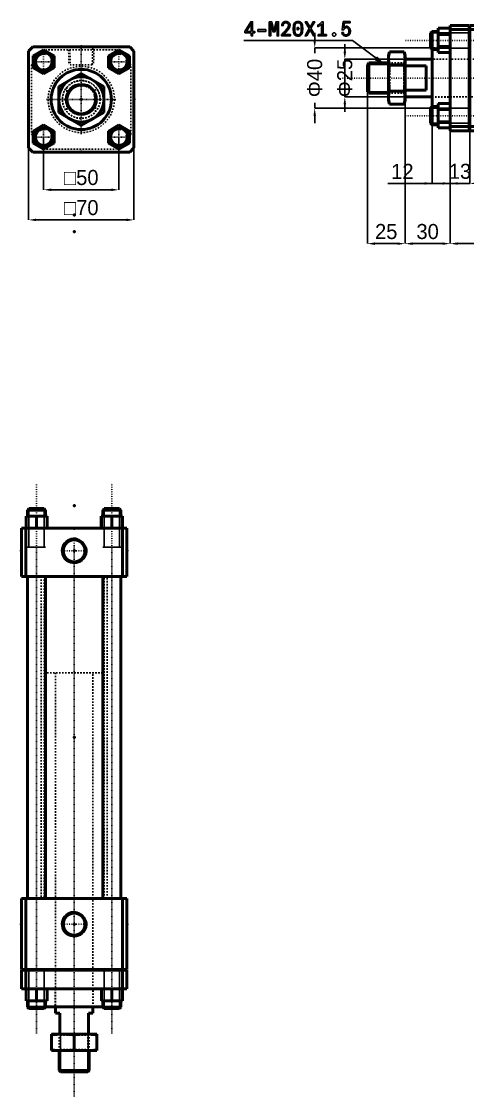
# Model space of a CAD drawing. Header units: millimetres. Extents: x -40 to 759, y -662 to 99.
# Drawn here: x -40 to 257, y -662 to 52 of the extents above; entities that cross this region are included whole.
import ezdxf

# ---------------------------------------------------------------- set-up
doc = ezdxf.new("R2010")
doc.units = ezdxf.units.MM
doc.linetypes.add('Center', pattern=[1.5, 0.45, -0.5, 0.05, -0.5])
doc.linetypes.add('Dashed', pattern=[2, 1, -1])
for name, color, linetype, lineweight in [('2d ConnectionPoints', 7, 'Continuous', 50), ('AM_0', 7, 'Continuous', 50), ('AM_5', 3, 'Continuous', 25), ('AM_7', 7, 'Center', 25), ('AM_9', 6, 'Dashed', 25)]:
    doc.layers.add(name, color=color, linetype=linetype, lineweight=lineweight)
doc.dimstyles.new('ISO-25', dxfattribs={"dimtxt": 2.5, "dimasz": 2.5, "dimexe": 1.25, "dimexo": 0.625, "dimtad": 1, "dimtxsty": 'Standard', "dimcen": 2.5, "dimadec": 0, "dimazin": 0, "dimtfac": 1, "dimtmove": 0, "dimatfit": 3, "dimfxl": 1, "dimarcsym": 0})

# ---------------------------------------------------------------- blocks, each defined once
blk = doc.blocks.new('1_HC_M20X1_5NUT_0_in_HC210_A_SD_40_150_0_A_0__0')
at = {"layer": 'AM_0'}
for p, q in [((-15, 8.66), (0, 17.32)), ((0, 17.32), (15, 8.66)), ((-15, -8.66), (-15, 8.66)), ((15, 8.66), (15, -8.66)), ((0, -17.32), (-15, -8.66)), ((15, -8.66), (0, -17.32))]:
    blk.add_line(p, q, dxfattribs=at)
blk.add_circle((0, 0), 15, dxfattribs=at)
at = {"layer": 'AM_9'}
blk.add_circle((0, 0), 9.19, dxfattribs=at)
blk = doc.blocks.new('2_HC210_A__40_150_0SD__rod__0_in_HC210_A_SD_40_150_0_A_0__0')
at = {"layer": 'AM_0'}
blk.add_circle((0, 0), 10, dxfattribs=at)
at = {"layer": 'AM_5'}
blk.add_arc((0, 0), 9.08, 75, 15, dxfattribs=at)
at = {"layer": 'AM_9'}
for p, q in [((-9.5, 8.12), (-9.5, -8.12)), ((9.5, -8.12), (9.5, 8.12))]:
    blk.add_line(p, q, dxfattribs=at)
blk.add_circle((0, 0), 12.5, dxfattribs=at)
blk = doc.blocks.new('3_A__SD_40_150_A___0__0_in_HC210_A_SD_40_150_0_A_0__0')
at = {"layer": 'AM_0'}
for p, q in [((-32.17, 35), (-35, 32.17)), ((-35, 32.17), (-35, -32.17)), ((32.17, 35), (-32.17, 35)), ((-25, 33.03), (-31.95, 29.01)), ((-31.95, 29.01), (-31.95, 20.99)), ((-18.05, 29.01), (-25, 33.03)), ((-18.05, 20.99), (-18.05, 29.01)), ((25, 33.03), (18.05, 29.01)), ((18.05, 29.01), (18.05, 20.99)), ((31.95, 29.01), (25, 33.03)), ((31.95, 20.99), (31.95, 29.01)), ((35, 32.17), (32.17, 35)), ((35, -32.17), (35, 32.17)), ((-31.95, 20.99), (-25, 16.97)), ((-25, 16.97), (-18.05, 20.99)), ((18.05, 20.99), (25, 16.97)), ((25, 16.97), (31.95, 20.99)), ((-25, -16.92), (-32, -20.96)), ((-32, -20.96), (-32, -29.04)), ((-18, -20.96), (-25, -16.92)), ((-18, -29.04), (-18, -20.96)), ((25, -16.92), (18, -20.96)), ((18, -20.96), (18, -29.04)), ((32, -20.96), (25, -16.92)), ((32, -29.04), (32, -20.96)), ((-35, -32.17), (-32.17, -35)), ((-32.17, -35), (32.17, -35)), ((-32, -29.04), (-25, -33.08)), ((-25, -33.08), (-18, -29.04)), ((18, -29.04), (25, -33.08)), ((25, -33.08), (32, -29.04)), ((32.17, -35), (35, -32.17))]:
    blk.add_line(p, q, dxfattribs=at)
for centre, radius in [((-25, 25), 6), ((25, 25), 6), ((0, 0), 20), ((-25, -25), 6), ((25, -25), 6)]:
    blk.add_circle(centre, radius, dxfattribs=at)
at = {"layer": 'AM_5', "linetype": 'Dashed'}
for p, q in [((-8.53, 35), (-8.16, 23)), ((8.53, 35), (8.16, 23))]:
    blk.add_line(p, q, dxfattribs=at)
at = {"layer": 'AM_5'}
for centre in [(-25, 25), (25, 25), (-25, -25), (25, -25)]:
    blk.add_arc(centre, 5.08, 75, 15, dxfattribs=at)
at = {"layer": 'AM_7'}
for p, q in [((-25, 18.7), (-25, 31.3)), ((0, -23.1), (0, 35.6)), ((25, 18.7), (25, 31.3)), ((-31.3, 25), (-18.7, 25)), ((18.7, 25), (31.3, 25)), ((-23.1, 0), (23.1, 0)), ((-25, -31.3), (-25, -18.7)), ((25, -31.3), (25, -18.7)), ((-31.3, -25), (-18.7, -25)), ((18.7, -25), (31.3, -25))]:
    blk.add_line(p, q, dxfattribs=at)
at = {"layer": 'AM_9'}
for p, q in [((-23.1, 33), (-25.1, 31)), ((23.1, 33), (-23.1, 33)), ((-7.67, 35), (-7.3, 23)), ((7.3, 23), (7.67, 35)), ((25.1, 31), (23.1, 33)), ((-31, 25.1), (-33, 23.1)), ((-33, 23.1), (-33, -23.1)), ((7.3, 23), (-7.3, 23)), ((33, 23.1), (31, 25.1)), ((33, -23.1), (33, 23.1)), ((-33, -23.1), (-31, -25.1)), ((31, -25.1), (33, -23.1)), ((-25.1, -31), (-23.1, -33)), ((-23.1, -33), (23.1, -33)), ((23.1, -33), (25.1, -31))]:
    blk.add_line(p, q, dxfattribs=at)
for radius in [22, 12.6]:
    blk.add_circle((0, 0), radius, dxfattribs=at)
blk = doc.blocks.new('*D4')
at = {"layer": 'AM_5', "color": 0, "lineweight": -2}
for p, q in [((-35, 0), (-35, -80)), ((35, 0), (35, -80)), ((-30, -80), (30, -80))]:
    blk.add_line(p, q, dxfattribs=at)
at = {"layer": 'AM_5', "color": 0}
for points in [[(-30, -79.17), (-30, -80.83), (-35, -80)], [(30, -80.83), (30, -79.17), (35, -80)]]:
    blk.add_solid(points, dxfattribs=at)
at = {"layer": 'Defpoints', "color": 0}
for p in [(-35, 0), (35, 0), (35, -80)]:
    blk.add_point(p, dxfattribs=at)
at = {"layer": 'AM_5', "color": 0, "insert": (0, -71.89), "char_height": 10, "attachment_point": 5}
blk.add_mtext('□70', dxfattribs=at)
blk = doc.blocks.new('*D5')
at = {"layer": 'AM_5', "color": 0, "lineweight": -2}
for p, q in [((-25, -25), (-25, -60)), ((25, -25), (25, -60)), ((-20, -60), (20, -60))]:
    blk.add_line(p, q, dxfattribs=at)
at = {"layer": 'AM_5', "color": 0}
for points in [[(-20, -59.17), (-20, -60.83), (-25, -60)], [(20, -60.83), (20, -59.17), (25, -60)]]:
    blk.add_solid(points, dxfattribs=at)
at = {"layer": 'Defpoints', "color": 0}
for p in [(-25, -25), (25, -25), (25, -60)]:
    blk.add_point(p, dxfattribs=at)
at = {"layer": 'AM_5', "color": 0, "insert": (0, -51.89), "char_height": 10, "attachment_point": 5}
blk.add_mtext('□50', dxfattribs=at)
blk = doc.blocks.new('1_HC_M20X1_5NUT_0_in_HC210_A_SD_40_150_0_A_0__2')
at = {"layer": 'AM_0'}
for p, q in [((-53.38, 17.32), (-54, 15)), ((-54, 15), (-54, -15)), ((-53.38, 17.32), (-43.62, 17.32)), ((-43, 15), (-43.62, 17.32)), ((-43, 15), (-43, -15)), ((-53.38, 8.66), (-43.62, 8.66)), ((-53.38, -8.66), (-43.62, -8.66)), ((-54, -15), (-53.38, -17.32)), ((-53.38, -17.32), (-43.62, -17.32)), ((-43.62, -17.32), (-43, -15))]:
    blk.add_line(p, q, dxfattribs=at)
for points in [[(-53.38, 17.32), (-53.64, 16.24), (-53.83, 15.17), (-53.96, 14.08), (-54, 12.99)], [(-43, 12.99), (-43.04, 14.07), (-43.16, 15.16), (-43.36, 16.24), (-43.62, 17.32)], [(-54, 12.99), (-53.96, 11.91), (-53.84, 10.83), (-53.64, 9.74), (-53.38, 8.66)], [(-53.38, 8.66), (-53.64, 6.51), (-53.83, 4.35), (-53.96, 2.18), (-54, 0)], [(-43.62, 8.66), (-43.36, 9.74), (-43.17, 10.82), (-43.04, 11.9), (-43, 12.99)], [(-43, 0), (-43.04, 2.23), (-43.17, 4.46), (-43.37, 6.56), (-43.62, 8.66)], [(-54, 0), (-53.96, -2.23), (-53.83, -4.46), (-53.63, -6.56), (-53.38, -8.66)], [(-43.62, -8.66), (-43.36, -6.51), (-43.17, -4.35), (-43.04, -2.18), (-43, 0)], [(-53.38, -8.66), (-53.64, -9.74), (-53.83, -10.82), (-53.96, -11.9), (-54, -12.99)], [(-54, -12.99), (-53.96, -14.07), (-53.84, -15.16), (-53.64, -16.24), (-53.38, -17.32)], [(-43, -12.99), (-43.04, -11.91), (-43.16, -10.83), (-43.36, -9.74), (-43.62, -8.66)], [(-43.62, -17.32), (-43.36, -16.24), (-43.17, -15.17), (-43.04, -14.08), (-43, -12.99)]]:
    blk.add_lwpolyline(points, dxfattribs=at)
at = {"layer": 'AM_5', "linetype": 'Dashed'}
for p, q in [((-43, 10), (-54, 10)), ((-43, -10), (-54, -10))]:
    blk.add_line(p, q, dxfattribs=at)
at = {"layer": 'AM_9'}
for p, q in [((-53.19, 9.19), (-54, 10)), ((-43.81, 9.19), (-53.19, 9.19)), ((-53.19, 9.19), (-53.19, -9.19)), ((-43, 10), (-43.81, 9.19)), ((-43.81, 9.19), (-43.81, -9.19)), ((-54, -10), (-53.19, -9.19)), ((-53.19, -9.19), (-43.81, -9.19)), ((-43.81, -9.19), (-43, -10))]:
    blk.add_line(p, q, dxfattribs=at)
blk = doc.blocks.new('2_HC210_A__40_150_0SD__rod__0_in_HC210_A_SD_40_150_0_A_0__2')
at = {"layer": 'AM_0'}
for p, q in [((-67.08, 10), (-68, 9.08)), ((-68, 9.08), (-68, -9.08)), ((-54, 10), (-67.08, 10)), ((-67.08, 10), (-67.08, -10)), ((-25, 12.5), (-43, 12.5)), ((-29, 8.12), (-43, 8.12)), ((-29, -8.12), (-29, 8.12)), ((-68, -9.08), (-67.08, -10)), ((-67.08, -10), (-54, -10)), ((-29, -8.12), (-43, -8.12)), ((-43, -12.5), (-25, -12.5))]:
    blk.add_line(p, q, dxfattribs=at)
at = {"layer": 'AM_5'}
for p, q in [((-68, 9.08), (-54, 9.08)), ((-68, -9.08), (-54, -9.08))]:
    blk.add_line(p, q, dxfattribs=at)
at = {"layer": 'AM_5', "linetype": 'Dashed'}
for p, q in [((-54, 9.08), (-43, 9.08)), ((-43, 10), (-43, 9.08)), ((-54, -9.08), (-43, -9.08)), ((-43, -10), (-43, -9.08))]:
    blk.add_line(p, q, dxfattribs=at)
at = {"layer": 'AM_7'}
blk.add_line((-84.45, 0), (277.45, 0), dxfattribs=at)
at = {"layer": 'AM_9'}
for p, q in [((261, 20), (197, 20)), ((197, 20), (197, -20)), ((-43, 10), (-54, 10)), ((197, 12.5), (-25, 12.5)), ((-54, -10), (-43, -10)), ((-25, -12.5), (197, -12.5)), ((197, -20), (261, -20))]:
    blk.add_line(p, q, dxfattribs=at)
blk = doc.blocks.new('3_A__SD_40_150_A___0__0_in_HC210_A_SD_40_150_0_A_0__2')
at = {"layer": 'AM_0'}
for p, q in [((-25.08, 31), (-26, 30.08)), ((-26, 30.08), (-26, 19.92)), ((-21, 31), (-25.08, 31)), ((-25.08, 31), (-25.08, 19)), ((-21, 33.03), (-13, 33.03)), ((-21, 16.97), (-21, 33.03)), ((-21, 29.01), (-13, 29.01)), ((-0.5, 35), (-13, 35)), ((-13, -35), (-13, 35)), ((-0.5, 32.17), (-13, 32.17)), ((-0.5, 35), (-0.5, -35)), ((-0.5, 33), (0, 33)), ((0, 31), (-0.5, 31)), ((47, 35), (0, 35)), ((0, 35), (0, -35)), ((47, 32.17), (0, 32.17)), ((47, -35), (47, 35)), ((261, 31), (47, 31)), ((261, -35), (261, 35)), ((293, 35), (261, 35)), ((293, 32.17), (261, 32.17)), ((293, -35), (293, 35)), ((301, 33.03), (293, 33.03)), ((301, 29.01), (293, 29.01)), ((301, 16.97), (301, 33.03)), ((305.08, 31), (301, 31)), ((306, 30.08), (305.08, 31)), ((305.08, 31), (305.08, 19)), ((306, 30.08), (306, 19.92)), ((-0.5, 25.1), (0, 25.1)), ((-0.5, 23.1), (0, 23.1)), ((-26, 19.92), (-25.08, 19)), ((-25.08, 19), (-21, 19)), ((-25, -19), (-25, 19)), ((-21, 20.99), (-13, 20.99)), ((-21, 16.97), (-13, 16.97)), ((47, 19), (261, 19)), ((301, 20.99), (293, 20.99)), ((301, 16.97), (293, 16.97)), ((301, 19), (305.08, 19)), ((305.08, 19), (306, 19.92)), ((-25.08, -19), (-26, -19.92)), ((-26, -19.92), (-26, -30.08)), ((-21, -19), (-25.08, -19)), ((-25.08, -19), (-25.08, -31)), ((-21, -16.92), (-13, -16.92)), ((-21, -33.08), (-21, -16.92)), ((-21, -20.96), (-13, -20.96)), ((261, -19), (47, -19)), ((301, -16.92), (293, -16.92)), ((301, -20.96), (293, -20.96)), ((301, -33.08), (301, -16.92)), ((305.08, -19), (301, -19)), ((306, -19.92), (305.08, -19)), ((305.08, -19), (305.08, -31)), ((306, -19.92), (306, -30.08)), ((-0.5, -23.1), (0, -23.1)), ((0, -25.1), (-0.5, -25.1)), ((-26, -30.08), (-25.08, -31)), ((-25.08, -31), (-21, -31)), ((-21, -29.04), (-13, -29.04)), ((-21, -33.08), (-13, -33.08)), ((-0.5, -32.17), (-13, -32.17)), ((-0.5, -35), (-13, -35)), ((-0.5, -31), (0, -31)), ((-0.5, -33), (0, -33)), ((47, -32.17), (0, -32.17)), ((47, -35), (0, -35)), ((47, -31), (261, -31)), ((293, -32.17), (261, -32.17)), ((293, -35), (261, -35)), ((301, -29.04), (293, -29.04)), ((301, -33.08), (293, -33.08)), ((301, -31), (305.08, -31)), ((305.08, -31), (306, -30.08))]:
    blk.add_line(p, q, dxfattribs=at)
at = {"layer": 'AM_5'}
for p, q in [((-26, 30.08), (-0.5, 30.08)), ((-0.5, 31), (-0.5, 30.08)), ((-0.5, 31), (-0.5, 19)), ((280.5, 31), (280.5, 30.08)), ((280.5, 31), (280.5, 19)), ((306, 30.08), (280.5, 30.08)), ((-26, 19.92), (-0.5, 19.92)), ((-0.5, 19), (-0.5, 19.92)), ((306, 19.92), (280.5, 19.92)), ((280.5, 19), (280.5, 19.92)), ((-26, -19.92), (-0.5, -19.92)), ((-0.5, -19), (-0.5, -19.92)), ((-0.5, -19), (-0.5, -31)), ((280.5, -19), (280.5, -19.92)), ((280.5, -19), (280.5, -31)), ((306, -19.92), (280.5, -19.92)), ((-26, -30.08), (-0.5, -30.08)), ((-0.5, -31), (-0.5, -30.08)), ((306, -30.08), (280.5, -30.08)), ((280.5, -31), (280.5, -30.08))]:
    blk.add_line(p, q, dxfattribs=at)
at = {"layer": 'AM_5', "linetype": 'Dashed'}
for p, q in [((21.47, 35), (21.84, 23)), ((38.53, 35), (38.16, 23)), ((269.47, 35), (269.84, 23)), ((286.53, 35), (286.16, 23))]:
    blk.add_line(p, q, dxfattribs=at)
at = {"layer": 'AM_7'}
for p, q in [((30, 35.6), (30, 22.4)), ((278, 35.6), (278, 22.4)), ((-42.6, 25), (322.6, 25)), ((-42.6, -25), (322.6, -25))]:
    blk.add_line(p, q, dxfattribs=at)
at = {"layer": 'AM_9'}
for p, q in [((22.33, 35), (22.7, 23)), ((37.3, 23), (37.67, 35)), ((270.33, 35), (270.7, 23)), ((285.3, 23), (285.67, 35)), ((37.3, 23), (22.7, 23)), ((261, 22), (47, 22)), ((285.3, 23), (270.7, 23)), ((-25, 19), (-25, 20)), ((-13, 20), (-25, 20)), ((261, 20), (47, 20)), ((-13, 12.6), (-25, 12.6)), ((47, 12.5), (-13, 12.5)), ((-25, -12.6), (-13, -12.6)), ((-13, -12.5), (47, -12.5)), ((-25, -20), (-25, -19)), ((-25, -20), (-13, -20)), ((47, -20), (261, -20)), ((47, -22), (261, -22))]:
    blk.add_line(p, q, dxfattribs=at)
blk = doc.blocks.new('*D27')
at = {"layer": 'AM_5', "color": 0, "lineweight": -2}
for p, q in [((233.07, -5.78), (233.07, -55.78)), ((245.07, -20.78), (245.07, -55.78)), ((233.07, -55.78), (203.64, -55.78)), ((245.07, -55.78), (233.07, -55.78)), ((250.07, -55.78), (255.07, -55.78))]:
    blk.add_line(p, q, dxfattribs=at)
at = {"layer": 'AM_5', "color": 0}
for points in [[(228.07, -56.61), (228.07, -54.94), (233.07, -55.78)], [(250.07, -54.94), (250.07, -56.61), (245.07, -55.78)]]:
    blk.add_solid(points, dxfattribs=at)
at = {"layer": 'Defpoints', "color": 0}
for p in [(233.07, -5.78), (245.07, -20.78), (233.07, -55.78)]:
    blk.add_point(p, dxfattribs=at)
at = {"layer": 'AM_5', "color": 0, "insert": (213.3, -47.78), "char_height": 10, "attachment_point": 5}
blk.add_mtext('12', dxfattribs=at)
blk = doc.blocks.new('*D28')
at = {"layer": 'AM_5', "color": 0, "lineweight": -2}
for p, q in [((245.07, -20.78), (245.07, -55.78)), ((258.07, -20.78), (258.07, -55.78)), ((240.07, -55.78), (235.07, -55.78)), ((245.07, -55.78), (258.07, -55.78)), ((263.07, -55.78), (268.07, -55.78))]:
    blk.add_line(p, q, dxfattribs=at)
at = {"layer": 'AM_5', "color": 0}
for points in [[(240.07, -56.61), (240.07, -54.94), (245.07, -55.78)], [(263.07, -54.94), (263.07, -56.61), (258.07, -55.78)]]:
    blk.add_solid(points, dxfattribs=at)
at = {"layer": 'Defpoints', "color": 0}
for p in [(245.07, -20.78), (258.07, -20.78), (258.07, -55.78)]:
    blk.add_point(p, dxfattribs=at)
at = {"layer": 'AM_5', "color": 0, "insert": (251.57, -47.78), "char_height": 10, "attachment_point": 5}
blk.add_mtext('13', dxfattribs=at)
blk = doc.blocks.new('*D33')
at = {"layer": 'AM_5', "color": 0, "lineweight": -2}
for p, q in [((190.07, 4.22), (190.07, -95.78)), ((215.07, 1.72), (215.07, -95.78)), ((195.07, -95.78), (210.07, -95.78))]:
    blk.add_line(p, q, dxfattribs=at)
at = {"layer": 'AM_5', "color": 0}
for points in [[(195.07, -94.94), (195.07, -96.61), (190.07, -95.78)], [(210.07, -96.61), (210.07, -94.94), (215.07, -95.78)]]:
    blk.add_solid(points, dxfattribs=at)
at = {"layer": 'Defpoints', "color": 0}
for p in [(190.07, 4.22), (215.07, 1.72), (215.07, -95.78)]:
    blk.add_point(p, dxfattribs=at)
at = {"layer": 'AM_5', "color": 0, "insert": (202.57, -87.78), "char_height": 10, "attachment_point": 5}
blk.add_mtext('25', dxfattribs=at)
blk = doc.blocks.new('*D34')
at = {"layer": 'AM_5', "color": 0, "lineweight": -2}
for p, q in [((215.07, 1.72), (215.07, -95.78)), ((245.07, -20.78), (245.07, -95.78)), ((240.07, -95.78), (220.07, -95.78))]:
    blk.add_line(p, q, dxfattribs=at)
at = {"layer": 'AM_5', "color": 0}
for points in [[(220.07, -94.94), (220.07, -96.61), (215.07, -95.78)], [(240.07, -96.61), (240.07, -94.94), (245.07, -95.78)]]:
    blk.add_solid(points, dxfattribs=at)
at = {"layer": 'Defpoints', "color": 0}
for p in [(215.07, 1.72), (245.07, -20.78), (215.07, -95.78)]:
    blk.add_point(p, dxfattribs=at)
at = {"layer": 'AM_5', "color": 0, "insert": (230.07, -87.78), "char_height": 10, "attachment_point": 5}
blk.add_mtext('30', dxfattribs=at)
blk = doc.blocks.new('*D35')
at = {"layer": 'AM_5', "color": 0, "lineweight": -2}
for p, q in [((245.07, -20.78), (245.07, -95.78)), ((551.07, -20.78), (551.07, -95.78)), ((250.07, -95.78), (546.07, -95.78))]:
    blk.add_line(p, q, dxfattribs=at)
at = {"layer": 'AM_5', "color": 0}
for points in [[(250.07, -94.94), (250.07, -96.61), (245.07, -95.78)], [(546.07, -96.61), (546.07, -94.94), (551.07, -95.78)]]:
    blk.add_solid(points, dxfattribs=at)
at = {"layer": 'Defpoints', "color": 0}
for p in [(245.07, -20.78), (551.07, -20.78), (551.07, -95.78)]:
    blk.add_point(p, dxfattribs=at)
at = {"layer": 'AM_5', "color": 0, "insert": (398.07, -87.78), "char_height": 10, "attachment_point": 5}
blk.add_mtext('306', dxfattribs=at)
blk = doc.blocks.new('*D36')
at = {"layer": 'AM_5', "color": 0, "lineweight": -2}
for p, q in [((175.07, 31.72), (175.07, 36.72)), ((215.07, 26.72), (175.07, 26.72)), ((175.07, 26.72), (175.07, 1.72)), ((215.07, 1.72), (175.07, 1.72)), ((175.07, -3.28), (175.07, -8.28))]:
    blk.add_line(p, q, dxfattribs=at)
at = {"layer": 'AM_5', "color": 0}
for points in [[(174.24, 31.72), (175.9, 31.72), (175.07, 26.72)], [(175.9, -3.28), (174.24, -3.28), (175.07, 1.72)]]:
    blk.add_solid(points, dxfattribs=at)
at = {"layer": 'Defpoints', "color": 0}
for p in [(215.07, 26.72), (175.07, 1.72), (215.07, 1.72)]:
    blk.add_point(p, dxfattribs=at)
at = {"layer": 'AM_5', "color": 0, "insert": (175.07, 14.22), "char_height": 10, "attachment_point": 5, "rotation": 90}
blk.add_mtext('Φ25', dxfattribs=at)
blk = doc.blocks.new('*D37')
at = {"layer": 'AM_5', "color": 0, "lineweight": -2}
for p, q in [((155.07, 39.22), (155.07, 44.22)), ((233.07, 34.22), (155.07, 34.22)), ((155.07, 34.22), (155.07, 30.73)), ((155.07, -5.78), (155.07, -2.28)), ((233.07, -5.78), (155.07, -5.78)), ((155.07, -10.78), (155.07, -15.78))]:
    blk.add_line(p, q, dxfattribs=at)
at = {"layer": 'AM_5', "color": 0}
for points in [[(154.24, 39.22), (155.9, 39.22), (155.07, 34.22)], [(155.9, -10.78), (154.24, -10.78), (155.07, -5.78)]]:
    blk.add_solid(points, dxfattribs=at)
at = {"layer": 'Defpoints', "color": 0}
for p in [(233.07, 34.22), (155.07, -5.78), (233.07, -5.78)]:
    blk.add_point(p, dxfattribs=at)
at = {"layer": 'AM_5', "color": 0, "insert": (155.07, 14.22), "char_height": 10, "attachment_point": 5, "rotation": 90}
blk.add_mtext('Φ40', dxfattribs=at)
blk = doc.blocks.new('1_HC_M20X1_5NUT_0_in_HC210_A_SD_40_150_0_A_0__4')
at = {"layer": 'AM_0'}
for p, q in [((-15, -43), (15, -43)), ((-15, -54), (-15, -43)), ((0, -53.38), (0, -43.62)), ((15, -43), (15, -54)), ((-15, -54), (15, -54))]:
    blk.add_line(p, q, dxfattribs=at)
for points in [[(-7.5, -43), (-9.38, -43.04), (-11.25, -43.16), (-13.13, -43.36), (-15, -43.62)], [(0, -43.62), (-1.86, -43.36), (-3.73, -43.17), (-5.62, -43.04), (-7.5, -43)], [(7.5, -43), (5.62, -43.04), (3.75, -43.16), (1.87, -43.36), (0, -43.62)], [(15, -43.62), (13.14, -43.36), (11.27, -43.17), (9.38, -43.04), (7.5, -43)], [(-15, -53.38), (-13.14, -53.64), (-11.27, -53.83), (-9.38, -53.96), (-7.5, -54)], [(-7.5, -54), (-5.62, -53.96), (-3.75, -53.84), (-1.87, -53.64), (0, -53.38)], [(0, -53.38), (1.86, -53.64), (3.73, -53.83), (5.62, -53.96), (7.5, -54)], [(7.5, -54), (9.38, -53.96), (11.25, -53.84), (13.13, -53.64), (15, -53.38)]]:
    blk.add_lwpolyline(points, dxfattribs=at)
at = {"layer": 'AM_5', "linetype": 'Dashed'}
for p, q in [((-10, -43), (-10, -54)), ((10, -43), (10, -54))]:
    blk.add_line(p, q, dxfattribs=at)
at = {"layer": 'AM_9'}
for p, q in [((-10, -43), (-9.19, -43.81)), ((-9.19, -43.81), (-9.19, -53.19)), ((-9.19, -43.81), (9.19, -43.81)), ((9.19, -43.81), (10, -43)), ((9.19, -53.19), (9.19, -43.81)), ((-9.19, -53.19), (-10, -54)), ((-9.19, -53.19), (9.19, -53.19)), ((10, -54), (9.19, -53.19))]:
    blk.add_line(p, q, dxfattribs=at)
blk = doc.blocks.new('2_HC210_A__40_150_0SD__rod__0_in_HC210_A_SD_40_150_0_A_0__4')
at = {"layer": 'AM_0'}
for p, q in [((-12.5, -25), (-12.5, -29)), ((12.5, -29), (12.5, -25)), ((-9.5, -29), (-12.5, -29)), ((-9.5, -29), (-9.5, -43)), ((9.5, -29), (9.5, -43)), ((12.5, -29), (9.5, -29)), ((-10, -54), (-10, -67.08)), ((10, -67.08), (10, -54)), ((-10, -67.08), (10, -67.08)), ((-10, -67.08), (-9.08, -68)), ((-9.08, -68), (9.08, -68)), ((9.08, -68), (10, -67.08))]:
    blk.add_line(p, q, dxfattribs=at)
at = {"layer": 'AM_5', "linetype": 'Dashed'}
for p, q in [((-10, -43), (-9.08, -43)), ((-9.08, -54), (-9.08, -43)), ((9.08, -54), (9.08, -43)), ((10, -43), (9.08, -43))]:
    blk.add_line(p, q, dxfattribs=at)
at = {"layer": 'AM_5'}
for p, q in [((-9.08, -68), (-9.08, -54)), ((9.08, -68), (9.08, -54))]:
    blk.add_line(p, q, dxfattribs=at)
at = {"layer": 'AM_9'}
for p, q in [((-20, 261), (-20, 197)), ((20, 197), (20, 261)), ((-20, 197), (20, 197)), ((-12.5, 197), (-12.5, -25)), ((12.5, -25), (12.5, 197)), ((-10, -43), (-10, -54)), ((10, -54), (10, -43))]:
    blk.add_line(p, q, dxfattribs=at)
blk = doc.blocks.new('3_A__SD_40_150_A___0__0_in_HC210_A_SD_40_150_0_A_0__4')
at = {"layer": 'AM_0'}
for p, q in [((-18, 301), (-32, 301)), ((-32, 301), (-32, 293)), ((-31.95, 301), (-31.95, 293)), ((-30.08, 306), (-31, 305.08)), ((-31, 305.08), (-31, 301)), ((-31, 305.08), (-19, 305.08)), ((-30.08, 306), (-19.92, 306)), ((-25, 301), (-25, 293)), ((-19, 305.08), (-19.92, 306)), ((-19, 301), (-19, 305.08)), ((-18.05, 301), (-18.05, 293)), ((-18, 301), (-18, 293)), ((32, 301), (18, 301)), ((18, 301), (18, 293)), ((18.05, 301), (18.05, 293)), ((19.92, 306), (19, 305.08)), ((19, 305.08), (19, 301)), ((19, 305.08), (31, 305.08)), ((19.92, 306), (30.08, 306)), ((25, 301), (25, 293)), ((31, 305.08), (30.08, 306)), ((31, 301), (31, 305.08)), ((31.95, 301), (31.95, 293)), ((32, 301), (32, 293)), ((-35, 293), (-35, 261)), ((35, 293), (-35, 293)), ((-32.17, 293), (-32.17, 261)), ((32.17, 293), (32.17, 261)), ((35, 293), (35, 261)), ((35, 261), (-35, 261)), ((-31, 261), (-31, 47)), ((-19, 47), (-19, 261)), ((19, 261), (19, 47)), ((31, 47), (31, 261)), ((-35, 47), (-35, 0)), ((35, 47), (-35, 47)), ((-32.17, 47), (-32.17, 0)), ((32.17, 47), (32.17, 0)), ((35, 47), (35, 0)), ((-35, 0), (35, 0)), ((-33, -0.5), (-33, 0)), ((-31, 0), (-31, -0.5)), ((-25.1, -0.5), (-25.1, 0)), ((-23.1, -0.5), (-23.1, 0)), ((23.1, -0.5), (23.1, 0)), ((25.1, 0), (25.1, -0.5)), ((31, -0.5), (31, 0)), ((33, -0.5), (33, 0)), ((-35, -0.5), (35, -0.5)), ((-35, -0.5), (-35, -13)), ((-32.17, -0.5), (-32.17, -13)), ((32.17, -0.5), (32.17, -13)), ((35, -0.5), (35, -13)), ((35, -13), (-35, -13)), ((-32, -21), (-32, -13)), ((-31.95, -21), (-31.95, -13)), ((-25, -21), (-25, -13)), ((-18.05, -21), (-18.05, -13)), ((18.05, -21), (18.05, -13)), ((25, -21), (25, -13)), ((31.95, -21), (31.95, -13)), ((32, -21), (32, -13)), ((-18.05, -21), (-32, -21)), ((-31, -21), (-31, -25.08)), ((-19, -25.08), (-19, -21)), ((32, -21), (18.05, -21)), ((19, -21), (19, -25.08)), ((31, -25.08), (31, -21)), ((-31, -25.08), (-19, -25.08)), ((-31, -25.08), (-30.08, -26)), ((-30.08, -26), (-19.92, -26)), ((-19.92, -26), (-19, -25.08)), ((19, -25), (-19, -25)), ((19, -25.08), (31, -25.08)), ((19, -25.08), (19.92, -26)), ((19.92, -26), (30.08, -26)), ((30.08, -26), (31, -25.08))]:
    blk.add_line(p, q, dxfattribs=at)
for centre, radius in [((0, 278), 7.67), ((0, 278), 7.3), ((0, 30), 7.67), ((0, 30), 7.3)]:
    blk.add_circle(centre, radius, dxfattribs=at)
at = {"layer": 'AM_5'}
for p, q in [((-30.08, 306), (-30.08, 280.5)), ((-19.92, 306), (-19.92, 280.5)), ((19.92, 306), (19.92, 280.5)), ((30.08, 306), (30.08, 280.5)), ((-19, 280.5), (-31, 280.5)), ((-31, 280.5), (-30.08, 280.5)), ((-19, 280.5), (-19.92, 280.5)), ((31, 280.5), (19, 280.5)), ((19, 280.5), (19.92, 280.5)), ((31, 280.5), (30.08, 280.5)), ((-19, -0.5), (-31, -0.5)), ((-31, -0.5), (-30.08, -0.5)), ((-30.08, -26), (-30.08, -0.5)), ((-19.92, -26), (-19.92, -0.5)), ((-19, -0.5), (-19.92, -0.5)), ((31, -0.5), (19, -0.5)), ((19, -0.5), (19.92, -0.5)), ((19.92, -26), (19.92, -0.5)), ((30.08, -26), (30.08, -0.5)), ((31, -0.5), (30.08, -0.5))]:
    blk.add_line(p, q, dxfattribs=at)
for centre in [(0, 278), (0, 30)]:
    blk.add_arc(centre, 8.33, 75, 15, dxfattribs=at)
at = {"layer": 'AM_7'}
for p, q in [((-25, -42.6), (-25, 322.6)), ((25, -42.6), (25, 322.6)), ((0, -84.45), (0, 286.06)), ((-8.06, 278), (8.06, 278)), ((-8.06, 30), (8.06, 30))]:
    blk.add_line(p, q, dxfattribs=at)
at = {"layer": 'AM_9'}
for p, q in [((-22, 261), (-22, 47)), ((-20, 261), (-20, 47)), ((20, 47), (20, 261)), ((22, 47), (22, 261)), ((-12.5, 47), (-12.5, -13)), ((12.5, -13), (12.5, 47)), ((-20, -13), (-20, -25)), ((-18, -21), (-18, -13)), ((-12.6, -13), (-12.6, -25)), ((12.6, -25), (12.6, -13)), ((18, -21), (18, -13)), ((20, -25), (20, -13)), ((-18, -21), (-18.05, -21)), ((18.05, -21), (18, -21)), ((-19, -25), (-20, -25)), ((20, -25), (19, -25))]:
    blk.add_line(p, q, dxfattribs=at)

msp = doc.modelspace()

# ---------------------------------------------------------------- linework, layer by layer
at = {"layer": '2d ConnectionPoints'}
for p in [(0, 35), (0, 35), (204.069, 14.224), (215.069, 14.224), (-35, 0), (-35, 0), (0, 0), (0, 0), (0, 0), (0, 0), (0, 0), (0, 0), (0, 0), (0, 0), (0, 0), (35, 0), (35, 0), (0, -35), (0, -35), (-4.714, -76.787), (-4.714, -87.787), (-4.714, -269.787), (-4.714, -284.787), (-39.714, -299.787), (-4.714, -299.787), (-4.714, -299.787), (30.286, -299.787), (-4.714, -423.787), (-39.714, -547.787), (-4.714, -547.787), (-4.714, -547.787), (30.286, -547.787), (-4.714, -577.787), (-4.714, -577.787), (-4.714, -620.787), (-4.714, -631.787)]:
    msp.add_point(p, dxfattribs=at)
at = {"layer": 'AM_5'}
for p, q in [((108.069, 39.224), (180.069, 39.224)), ((180.069, 39.224), (200.069, 24.224))]:
    msp.add_line(p, q, dxfattribs=at)
for points in [[(112.918, 44.304), (108.706, 44.304), (108.706, 45.149), (112.541, 51.649), (113.828, 51.649), (113.828, 45.182), (115.232, 45.182), (115.232, 44.304), (113.828, 44.304), (113.828, 42.224), (112.918, 42.224), (112.918, 44.304)], [(112.931, 45.182), (112.931, 50.557), (109.824, 45.182), (112.931, 45.182)], [(124.856, 51.649), (126.533, 51.649), (127.963, 45.76), (129.38, 51.649), (131.083, 51.649), (131.083, 42.224), (130.121, 42.224), (130.121, 50.661), (130.056, 50.629), (128.561, 44.889), (127.378, 44.889), (125.863, 50.629), (125.818, 50.655), (125.818, 42.224), (124.856, 42.224), (124.856, 51.649)], [(133.363, 43.446), (133.363, 43.446), (133.791, 43.838), (134.401, 44.409), (134.401, 44.409), (134.973, 44.963), (135.332, 45.322), (135.332, 45.322), (135.677, 45.683), (136.171, 46.252), (136.171, 46.252), (136.636, 46.852), (136.931, 47.268), (136.931, 47.268), (137.191, 47.684), (137.472, 48.276), (137.472, 48.276), (137.624, 48.831), (137.653, 49.179), (137.653, 49.179), (137.644, 49.375), (137.598, 49.652), (137.598, 49.652), (137.511, 49.91), (137.432, 50.07), (137.432, 50.07), (137.337, 50.219), (137.169, 50.416), (137.169, 50.416), (136.972, 50.582), (136.824, 50.674), (136.824, 50.674), (136.666, 50.752), (136.414, 50.835), (136.414, 50.835), (136.145, 50.88), (135.956, 50.889), (135.956, 50.889), (135.748, 50.88), (135.453, 50.834), (135.453, 50.834), (135.178, 50.748), (135.007, 50.668), (135.007, 50.668), (134.848, 50.572), (134.637, 50.397), (134.637, 50.397), (134.458, 50.187), (134.357, 50.028), (134.357, 50.028), (134.273, 49.854), (134.182, 49.57), (134.182, 49.57), (134.133, 49.259), (134.123, 49.036), (133.148, 49.036), (133.148, 49.036), (133.163, 49.37), (133.243, 49.834), (133.243, 49.834), (133.39, 50.255), (133.525, 50.512), (133.525, 50.512), (133.687, 50.747), (133.968, 51.055), (133.968, 51.055), (134.297, 51.309), (134.543, 51.448), (134.543, 51.448), (134.804, 51.563), (135.216, 51.687), (135.216, 51.687), (135.652, 51.754), (135.956, 51.766), (135.956, 51.766), (136.241, 51.754), (136.653, 51.692), (136.653, 51.692), (137.048, 51.575), (137.302, 51.467), (137.302, 51.467), (137.541, 51.337), (137.863, 51.099), (137.863, 51.099), (138.14, 50.81), (138.3, 50.59), (138.3, 50.59), (138.434, 50.35), (138.58, 49.959), (138.58, 49.959), (138.658, 49.531), (138.673, 49.225), (138.673, 49.225), (138.651, 48.878), (138.535, 48.346), (138.535, 48.346), (138.32, 47.798), (138.121, 47.424), (138.121, 47.424), (137.892, 47.053), (137.522, 46.515), (137.522, 46.515), (137.118, 46.002), (136.831, 45.673), (136.831, 45.673), (136.521, 45.338), (136.001, 44.796), (136.001, 44.796), (135.415, 44.205), (134.988, 43.784), (134.299, 43.108), (138.953, 43.102), (138.953, 42.224), (133.018, 42.224), (133.018, 43.134), (133.363, 43.446)], [(143.963, 42.094), (143.963, 42.094), (143.472, 42.118), (142.827, 42.244), (142.827, 42.244), (142.29, 42.477), (141.993, 42.692), (141.993, 42.692), (141.738, 42.949), (141.422, 43.402), (141.422, 43.402), (141.186, 43.934), (141.074, 44.334), (141.074, 44.334), (140.988, 44.773), (140.896, 45.514), (140.896, 45.514), (140.846, 46.354), (140.836, 46.969), (140.836, 46.969), (140.846, 47.57), (140.896, 48.393), (140.896, 48.393), (140.99, 49.122), (141.077, 49.556), (141.077, 49.556), (141.191, 49.952), (141.429, 50.48), (141.429, 50.48), (141.747, 50.929), (142.003, 51.185), (142.003, 51.185), (142.301, 51.399), (142.836, 51.631), (142.836, 51.631), (143.477, 51.756), (143.963, 51.779), (143.963, 51.779), (144.451, 51.756), (145.095, 51.631), (145.095, 51.631), (145.631, 51.399), (145.929, 51.185), (145.929, 51.185), (146.186, 50.929), (146.504, 50.481), (146.504, 50.481), (146.743, 49.954), (146.859, 49.56), (146.859, 49.56), (146.946, 49.126), (147.041, 48.397), (147.041, 48.397), (147.093, 47.572), (147.102, 46.969), (147.102, 46.969), (147.092, 46.363), (147.039, 45.531), (147.039, 45.531), (146.94, 44.792), (146.849, 44.35), (146.849, 44.35), (146.73, 43.947), (146.486, 43.41), (146.486, 43.41), (146.164, 42.954), (145.906, 42.696), (145.906, 42.696), (145.608, 42.479), (145.076, 42.245), (145.076, 42.245), (144.442, 42.119), (143.963, 42.094)], [(143.963, 42.952), (143.963, 42.952), (144.305, 42.973), (144.757, 43.082), (144.757, 43.082), (145.134, 43.285), (145.344, 43.472), (145.344, 43.472), (145.525, 43.694), (145.749, 44.079), (145.749, 44.079), (145.915, 44.525), (145.994, 44.857), (145.994, 44.857), (146.054, 45.218), (146.118, 45.817), (146.118, 45.817), (146.153, 46.486), (146.16, 46.969), (146.16, 46.969), (146.154, 47.482), (146.123, 48.174), (146.123, 48.174), (146.066, 48.775), (146.014, 49.124), (146.014, 49.124), (145.942, 49.439), (145.784, 49.861), (145.784, 49.861), (145.567, 50.221), (145.39, 50.427), (145.39, 50.427), (145.18, 50.601), (144.794, 50.788), (144.794, 50.788), (144.324, 50.889), (143.963, 50.908), (143.963, 50.908), (143.605, 50.889), (143.137, 50.788), (143.137, 50.788), (142.754, 50.601), (142.546, 50.427), (142.546, 50.427), (142.369, 50.221), (142.153, 49.861), (142.153, 49.861), (141.997, 49.439), (141.925, 49.124), (141.925, 49.124), (141.872, 48.775), (141.815, 48.174), (141.815, 48.174), (141.785, 47.482), (141.779, 46.969), (141.779, 46.969), (141.785, 46.481), (141.819, 45.809), (141.819, 45.809), (141.881, 45.21), (141.938, 44.85), (141.938, 44.85), (142.015, 44.521), (142.178, 44.077), (142.178, 44.077), (142.399, 43.694), (142.578, 43.472), (142.578, 43.472), (142.788, 43.285), (143.165, 43.082), (143.165, 43.082), (143.618, 42.973), (143.963, 42.952)], [(151.358, 47.099), (148.817, 51.649), (149.896, 51.649), (151.982, 47.977), (154.03, 51.649), (155.07, 51.649), (152.528, 47.275), (155.278, 42.224), (154.238, 42.224), (151.969, 46.28), (149.727, 42.224), (148.661, 42.224), (151.358, 47.099)], [(157.285, 43.056), (159.677, 43.056), (159.677, 50.089), (159.677, 50.089), (159.548, 49.96), (159.331, 49.758), (159.331, 49.758), (159.084, 49.547), (158.903, 49.4), (158.903, 49.4), (158.716, 49.255), (158.432, 49.049), (158.432, 49.049), (158.146, 48.858), (157.954, 48.737), (157.954, 48.737), (157.767, 48.629), (157.507, 48.497), (157.507, 48.497), (157.272, 48.403), (157.129, 48.36), (157.129, 49.348), (157.129, 49.348), (157.306, 49.433), (157.586, 49.593), (157.586, 49.593), (157.882, 49.794), (158.088, 49.95), (158.088, 49.95), (158.294, 50.117), (158.595, 50.376), (158.595, 50.376), (158.885, 50.645), (159.072, 50.83), (159.072, 50.83), (159.249, 51.013), (159.487, 51.269), (159.487, 51.269), (159.69, 51.504), (159.807, 51.649), (160.639, 51.649), (160.639, 43.056), (162.81, 43.056), (162.81, 42.224), (157.285, 42.224), (157.285, 43.056)], [(175.833, 42.107), (175.833, 42.107), (175.54, 42.117), (175.121, 42.17), (175.121, 42.17), (174.728, 42.268), (174.481, 42.358), (174.481, 42.358), (174.249, 42.469), (173.937, 42.677), (173.937, 42.677), (173.67, 42.935), (173.516, 43.134), (173.516, 43.134), (173.386, 43.356), (173.245, 43.729), (173.245, 43.729), (173.169, 44.152), (173.155, 44.46), (174.169, 44.46), (174.169, 44.46), (174.188, 44.169), (174.287, 43.788), (174.287, 43.788), (174.47, 43.475), (174.64, 43.303), (174.64, 43.303), (174.84, 43.163), (175.184, 43.011), (175.184, 43.011), (175.579, 42.929), (175.872, 42.913), (175.872, 42.913), (176.123, 42.927), (176.467, 43), (176.467, 43), (176.77, 43.134), (176.951, 43.258), (176.951, 43.258), (177.113, 43.404), (177.323, 43.656), (177.323, 43.656), (177.492, 43.946), (177.581, 44.161), (177.581, 44.161), (177.654, 44.389), (177.732, 44.746), (177.732, 44.746), (177.775, 45.122), (177.783, 45.383), (177.783, 45.383), (177.775, 45.622), (177.734, 45.969), (177.734, 45.969), (177.658, 46.303), (177.588, 46.518), (177.588, 46.518), (177.502, 46.721), (177.342, 46.996), (177.342, 46.996), (177.147, 47.234), (176.996, 47.372), (176.996, 47.372), (176.83, 47.489), (176.553, 47.616), (176.553, 47.616), (176.241, 47.684), (176.015, 47.697), (176.015, 47.697), (175.774, 47.682), (175.433, 47.598), (175.433, 47.598), (175.118, 47.444), (174.923, 47.301), (174.923, 47.301), (174.745, 47.131), (174.526, 46.831), (174.526, 46.831), (174.363, 46.479), (174.286, 46.215), (173.298, 46.215), (173.974, 51.675), (178.563, 51.675), (178.563, 50.83), (174.897, 50.83), (174.481, 47.704), (174.481, 47.704), (174.618, 47.872), (174.833, 48.092), (174.833, 48.092), (175.059, 48.272), (175.215, 48.37), (175.215, 48.37), (175.379, 48.451), (175.646, 48.538), (175.646, 48.538), (175.937, 48.585), (176.145, 48.594), (176.145, 48.594), (176.464, 48.577), (176.909, 48.487), (176.909, 48.487), (177.314, 48.32), (177.562, 48.165), (177.562, 48.165), (177.79, 47.982), (178.088, 47.659), (178.088, 47.659), (178.336, 47.281), (178.472, 46.999), (178.472, 46.999), (178.584, 46.697), (178.706, 46.22), (178.706, 46.22), (178.771, 45.712), (178.784, 45.357), (178.784, 45.357), (178.769, 44.984), (178.691, 44.456), (178.691, 44.456), (178.547, 43.968), (178.413, 43.664), (178.413, 43.664), (178.253, 43.382), (177.968, 43.009), (177.968, 43.009), (177.629, 42.694), (177.373, 42.517), (177.373, 42.517), (177.097, 42.37), (176.653, 42.21), (176.653, 42.21), (176.173, 42.124), (175.833, 42.107)], [(117.369, 46.41), (122.569, 46.41), (122.569, 45.24), (117.369, 45.24), (117.369, 46.41)], [(143.092, 46.969), (143.963, 47.944), (144.834, 46.969), (143.963, 46.085), (143.092, 46.969)], [(167.963, 42.042), (167.963, 42.042), (167.773, 42.055), (167.518, 42.118), (167.518, 42.118), (167.297, 42.236), (167.17, 42.345), (167.17, 42.345), (167.062, 42.474), (166.946, 42.697), (166.946, 42.697), (166.883, 42.955), (166.871, 43.147), (166.871, 43.147), (166.883, 43.34), (166.946, 43.598), (166.946, 43.598), (167.062, 43.821), (167.17, 43.95), (167.17, 43.95), (167.297, 44.059), (167.518, 44.177), (167.518, 44.177), (167.773, 44.24), (167.963, 44.252), (167.963, 44.252), (168.155, 44.24), (168.414, 44.177), (168.414, 44.177), (168.637, 44.059), (168.766, 43.95), (168.766, 43.95), (168.874, 43.821), (168.992, 43.598), (168.992, 43.598), (169.056, 43.34), (169.068, 43.147), (169.068, 43.147), (169.056, 42.957), (168.992, 42.701), (168.992, 42.701), (168.874, 42.478), (168.766, 42.348), (168.766, 42.348), (168.637, 42.238), (168.414, 42.119), (168.414, 42.119), (168.155, 42.055), (167.963, 42.042)], [(200.069, 24.224), (195.469, 26.424), (196.669, 28.024), (200.069, 24.224)]]:
    msp.add_lwpolyline(points, dxfattribs=at)

# ---------------------------------------------------------------- block references
for name, p in [('3_A__SD_40_150_A___0__0_in_HC210_A_SD_40_150_0_A_0__2', (258.069, 14.224)), ('3_A__SD_40_150_A___0__0_in_HC210_A_SD_40_150_0_A_0__0', (0, 0)), ('2_HC210_A__40_150_0SD__rod__0_in_HC210_A_SD_40_150_0_A_0__2', (258.069, 14.224)), ('1_HC_M20X1_5NUT_0_in_HC210_A_SD_40_150_0_A_0__2', (258.069, 14.224)), ('1_HC_M20X1_5NUT_0_in_HC210_A_SD_40_150_0_A_0__0', (0, 0)), ('2_HC210_A__40_150_0SD__rod__0_in_HC210_A_SD_40_150_0_A_0__0', (0, 0)), ('3_A__SD_40_150_A___0__0_in_HC210_A_SD_40_150_0_A_0__4', (-4.714, -577.787)), ('2_HC210_A__40_150_0SD__rod__0_in_HC210_A_SD_40_150_0_A_0__4', (-4.714, -577.787)), ('1_HC_M20X1_5NUT_0_in_HC210_A_SD_40_150_0_A_0__4', (-4.714, -577.787))]:
    msp.add_blockref(name, p)

# ---------------------------------------------------------------- dimensions: what is measured, and where the dimension line sits
for base, p1, p2, text, picture, middle in [((155.069, -5.776), (233.069, 34.224), (233.069, -5.776), 'Φ40', '*D37', (155.069, 14.224)), ((175.069, 1.724), (215.069, 26.724), (215.069, 1.724), 'Φ25', '*D36', (175.069, 14.224))]:
    dim = msp.add_linear_dim(base=base, p1=p1, p2=p2, angle=90, text=text, dimstyle='ISO-25', override={"dimtxt": 10, "dimasz": 5, "dimexe": 0, "dimexo": 0, "dimgap": 3}, dxfattribs=at)
    dim.commit()
    dim.dimension.update_dxf_attribs({"geometry": picture, "text_midpoint": middle, "dimtype": 160, "text_rotation": 90})
for base, p1, p2, text, picture, middle in [((35, -80), (-35, 0), (35, 0), '□70', '*D4', (0, -80)), ((215.069, -95.776), (190.069, 4.224), (215.069, 1.724), '25', '*D33', (202.569, -95.776)), ((215.069, -95.776), (245.069, -20.776), (215.069, 1.724), '30', '*D34', (230.069, -95.776)), ((233.069, -55.776), (245.069, -20.776), (233.069, -5.776), '12', '*D27', (213.303, -55.776)), ((258.069, -55.776), (245.069, -20.776), (258.069, -20.776), '13', '*D28', (251.569, -55.776)), ((551.069, -95.776), (245.069, -20.776), (551.069, -20.776), '306', '*D35', (398.069, -95.776)), ((25, -60), (-25, -25), (25, -25), '□50', '*D5', (0, -60))]:
    dim = msp.add_linear_dim(base=base, p1=p1, p2=p2, text=text, dimstyle='ISO-25', override={"dimtxt": 10, "dimasz": 5, "dimexe": 0, "dimexo": 0, "dimgap": 3}, dxfattribs=at)
    dim.commit()
    dim.dimension.update_dxf_attribs({"geometry": picture, "text_midpoint": middle, "dimtype": 160})

doc.saveas('drawing.dxf')
